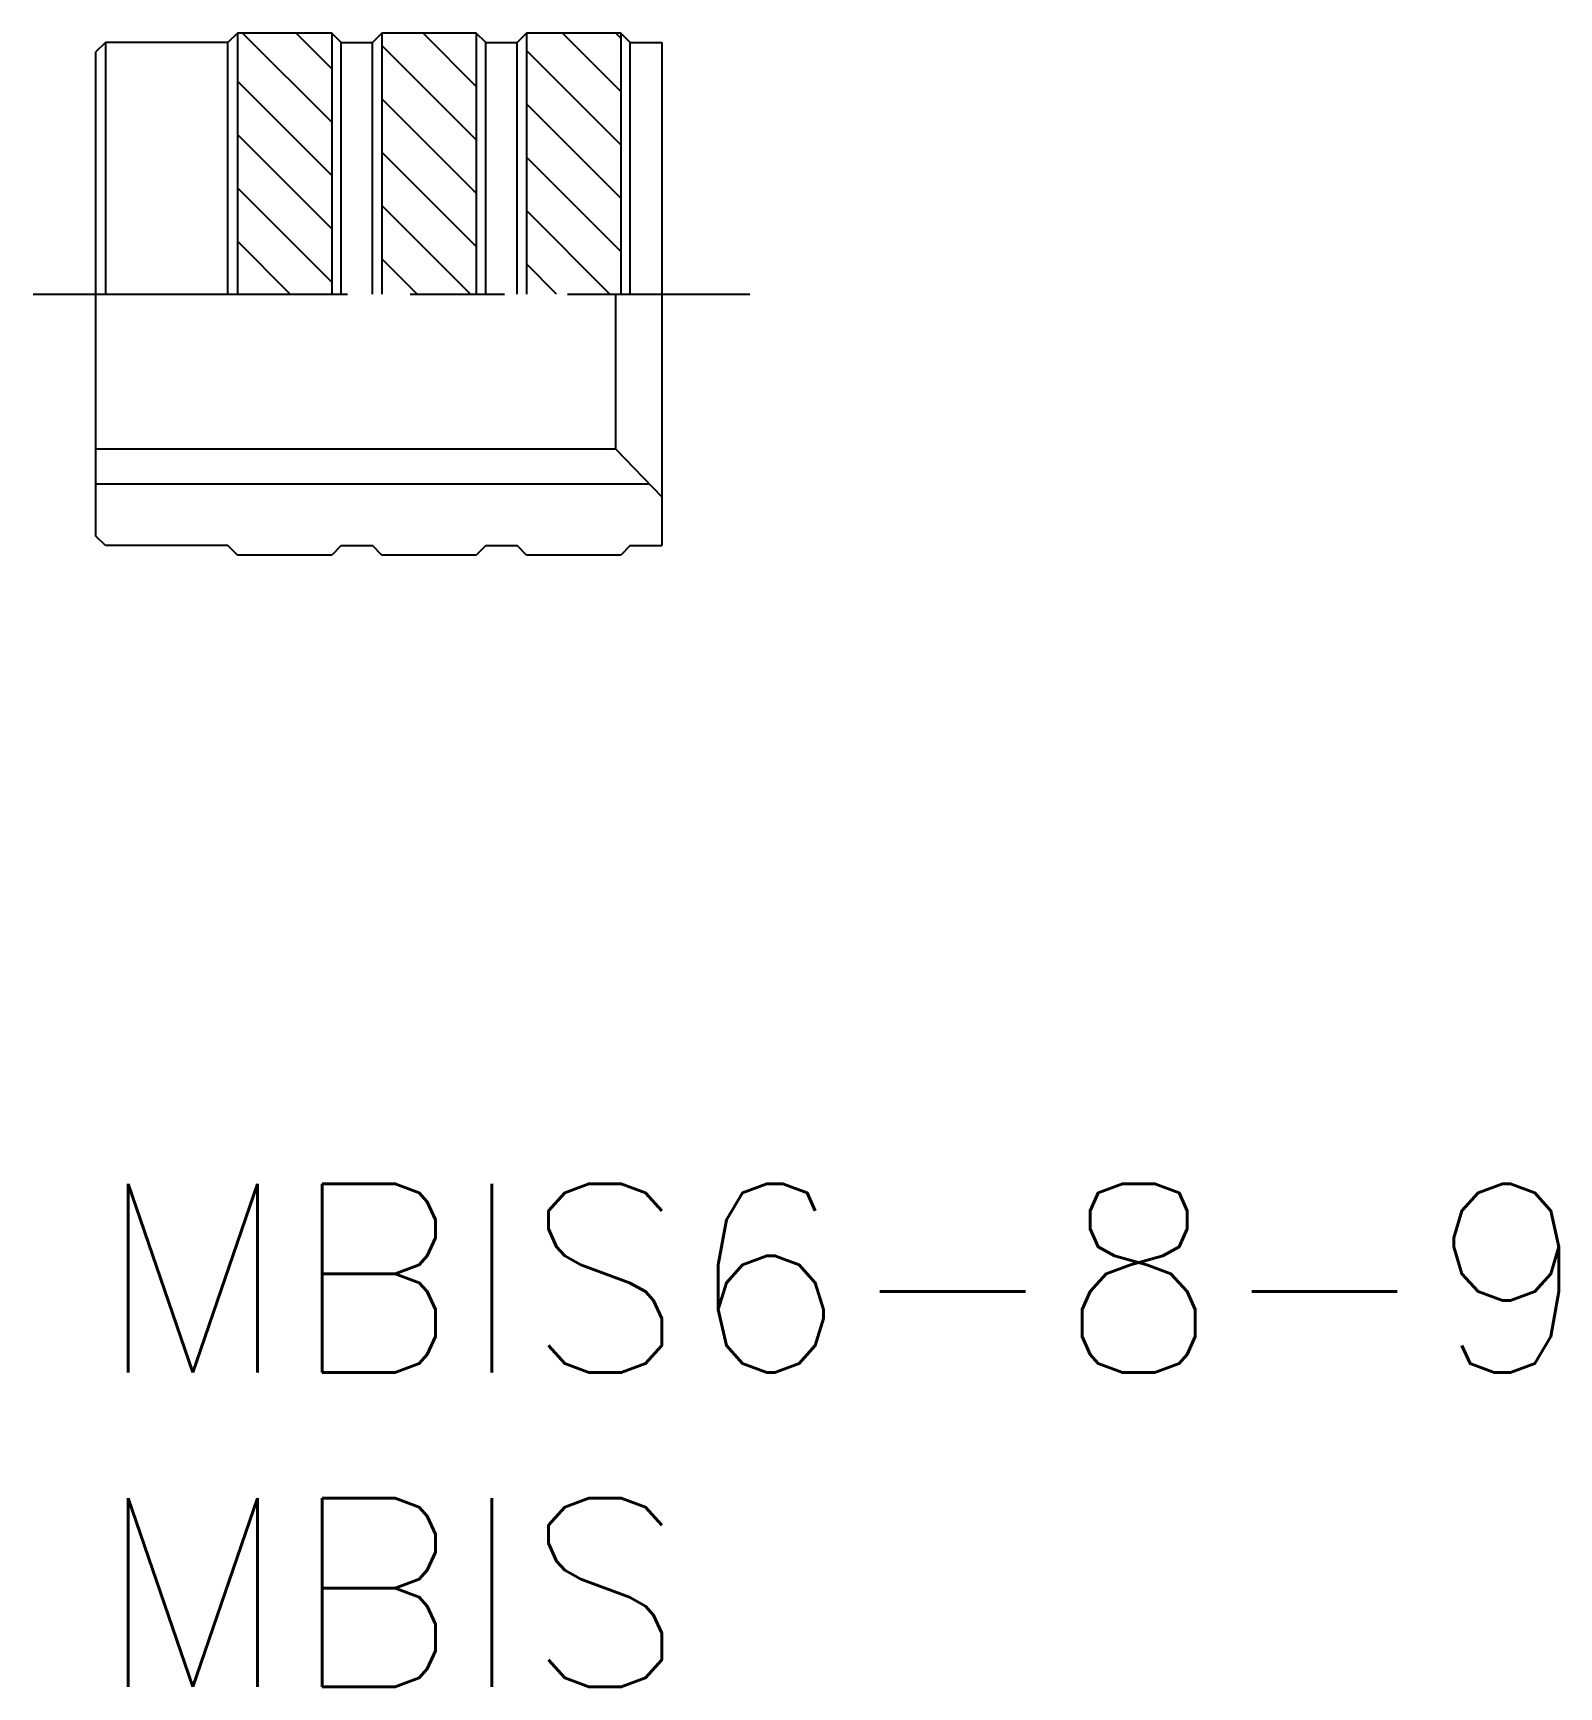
# Model space of a CAD drawing. Extents: x -1 to 23.3, y -8 to 18.3.
import ezdxf

# ---------------------------------------------------------------- set-up
doc = ezdxf.new("R2010")
doc.units = 0
doc.header["$LTSCALE"] = 0.5
doc.linetypes.add('CENTER', pattern=[50.8, 31.75, -6.35, 6.35, -6.35])
doc.linetypes.add('DASHDOT', pattern=[17, 10, -2, 3, -2])
for name, color, linetype in [('MSM_CENTER', 1, 'CENTER'), ('MSM_CONTINUOUS', 7, 'CONTINUOUS'), ('MSM_NARROW', 5, 'CONTINUOUS'), ('MSM_PART_NUMBER', 7, 'CONTINUOUS')]:
    doc.layers.add(name, color=color, linetype=linetype)
doc.styles.get("Standard").update_dxf_attribs({"font": 'txt.shx', "height": 3, "bigfont": 'bigfont.shx'})

msp = doc.modelspace()

# ---------------------------------------------------------------- linework, layer by layer
at = {"layer": 'MSM_CENTER', "linetype": 'DASHDOT'}
msp.add_line((-1, 14.15), (10.4, 14.15), dxfattribs=at)
at = {"layer": 'MSM_CONTINUOUS'}
for p, q in [((0.15, 18.15), (0, 18)), ((2.1, 18.15), (0.15, 18.15)), ((0.15, 18.15), (0.15, 14.15)), ((2.25, 18.3), (2.1, 18.15)), ((2.1, 14.15), (2.1, 18.15)), ((3.75, 18.3), (2.25, 18.3)), ((2.25, 18.3), (2.25, 14.15)), ((3.75, 16.884), (2.334, 18.3)), ((3.75, 17.733), (3.183, 18.3)), ((3.9, 18.15), (3.75, 18.3)), ((3.75, 18.3), (3.75, 14.15)), ((3.9, 18.15), (4.4, 18.15)), ((3.9, 14.15), (3.9, 18.15)), ((4.55, 18.3), (4.4, 18.15)), ((4.4, 14.15), (4.4, 18.15)), ((6.05, 18.3), (4.55, 18.3)), ((4.55, 18.3), (4.55, 14.15)), ((6.05, 17.453), (5.203, 18.3)), ((6.2, 18.15), (6.05, 18.3)), ((6.05, 18.3), (6.05, 14.15)), ((6.2, 18.15), (6.7, 18.15)), ((6.2, 14.15), (6.2, 18.15)), ((6.85, 18.3), (6.7, 18.15)), ((6.7, 14.15), (6.7, 18.15)), ((8.35, 18.3), (6.85, 18.3)), ((6.85, 18.3), (6.85, 14.15)), ((8.35, 17.371), (7.421, 18.3)), ((8.35, 18.22), (8.27, 18.3)), ((8.5, 18.15), (8.35, 18.3)), ((8.35, 18.3), (8.35, 14.15)), ((8.5, 18.15), (9, 18.15)), ((8.5, 14.15), (8.5, 18.15)), ((9, 18.15), (9, 10.15)), ((0, 10.3), (0, 18)), ((6.05, 16.604), (4.55, 18.104)), ((8.35, 16.523), (6.85, 18.023)), ((3.75, 16.036), (2.25, 17.536)), ((6.05, 15.756), (4.55, 17.256)), ((8.35, 15.674), (6.85, 17.174)), ((3.75, 15.187), (2.25, 16.687)), ((6.05, 14.907), (4.55, 16.407)), ((8.35, 14.826), (6.85, 16.326)), ((3.75, 14.339), (2.25, 15.839)), ((5.959, 14.15), (4.55, 15.559)), ((8.177, 14.15), (6.85, 15.477)), ((3.09, 14.15), (2.25, 14.99)), ((5.11, 14.15), (4.55, 14.71)), ((7.328, 14.15), (6.85, 14.628)), ((8.266, 14.153), (8.266, 11.691)), ((0, 11.691), (8.266, 11.691)), ((8.266, 11.691), (9, 10.925)), ((0.15, 10.15), (0, 10.3)), ((2.1, 10.15), (0.15, 10.15)), ((2.25, 10), (2.1, 10.15)), ((3.75, 10), (2.25, 10)), ((3.9, 10.15), (3.75, 10)), ((3.9, 10.15), (4.4, 10.15)), ((4.55, 10), (4.4, 10.15)), ((6.05, 10), (4.55, 10)), ((6.2, 10.15), (6.05, 10)), ((6.2, 10.15), (6.7, 10.15)), ((6.85, 10), (6.7, 10.15)), ((8.35, 10), (6.85, 10)), ((8.5, 10.15), (8.35, 10)), ((8.5, 10.15), (9, 10.15))]:
    msp.add_line(p, q, dxfattribs=at)
at = {"layer": 'MSM_NARROW', "linetype": 'CONTINUOUS'}
msp.add_line((0, 11.133), (8.801, 11.133), dxfattribs=at)

# ---------------------------------------------------------------- texts
at = {"layer": 'MSM_PART_NUMBER'}
for s, p in [('MBIS6-8-9', (0, -3)), ('MBIS', (0, -8))]:
    msp.add_text(s, height=3, dxfattribs=at).set_placement(p)

doc.saveas('drawing.dxf')
